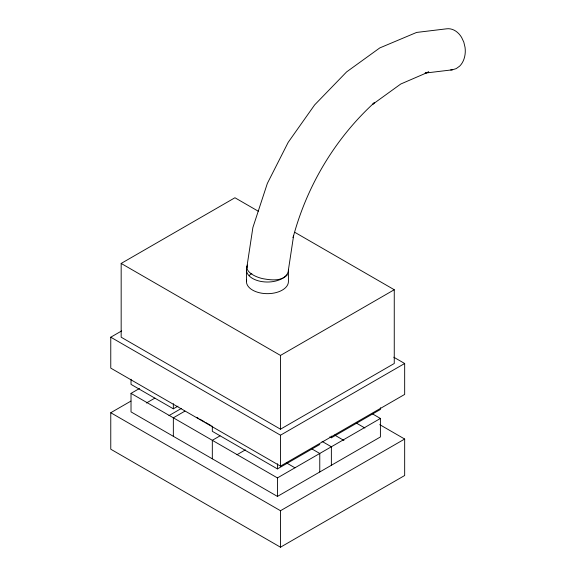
<?xml version="1.0" encoding="UTF-8"?>
<svg xmlns="http://www.w3.org/2000/svg" width="576" height="576" viewBox="0 0 576 576"><rect width="100%" height="100%" fill="white"/><g stroke="black" fill="none" stroke-linecap="round" stroke-linejoin="round"><path stroke-width="0.86" d="M287.438 274.788C281.275 281.599 270.598 280.087 262.462 278.604A21.305 9.763 8.6 0 1 247.622 270.036L246.823 267.451L252.886 227.52L267.35 183.42L288.194 142.337L314.633 104.918L346.608 71.899L379.778 47.923L416.592 32.436L446.746 28.8A21.305 15.962 83.1 0 1 461.578 37.368L463.802 42.12L465.048 47.362A20.297 15.206 83.1 0 1 459.691 66.103L456.221 68.616L452.297 69.826L425.11 73.102L428.76 71.928L400.759 84.017L372.751 104.263L374.357 102.665C334.958 138.708 306.792 186.07 293.076 237.614L293.609 235.67L288.418 269.914L288.418 281.549A20.981 12.11 0 0 1 266.062 293.638A20.981 12.11 0 0 1 246.636 279.972M246.823 267.451L247.428 265.039M294.782 232.301L394.258 289.735L394.258 363.499L280.49 429.185L121.169 337.205L121.169 263.441L234.936 197.755L258.257 211.212M393.768 357.206L404.669 363.499L404.669 394.423L280.49 466.114L110.765 368.122L110.765 337.205L121.63 330.934M372.658 413.978L380.405 418.457L380.405 436.968L277.438 496.418L131.018 411.883L131.018 393.372L139.486 388.483M379.75 424.649L404.669 439.034L404.669 475.51L280.49 547.2L110.765 449.208L110.765 412.733L130.939 401.083M146.412 402.998L154.872 398.11M131.018 379.246L131.018 384.379L173.347 408.816L177.962 406.152M168.97 415.606L181.39 408.434M121.169 263.441L280.49 355.421L394.258 289.735M184.889 411.142L173.347 417.809L173.347 436.32M220.01 435.866L212.321 440.309L212.321 458.82M236.945 454.745L245.412 449.856M110.765 337.205L280.49 435.197L404.669 363.499M212.321 426.182L212.321 431.316L277.438 468.914L319.766 444.478M329.818 436.889L331.366 437.782L380.405 409.464L380.405 407.758M131.018 393.372L277.438 477.907L380.405 418.457M110.765 412.733L280.49 510.725L404.669 439.034M356.371 423.094L364.903 428.018M334.598 435.053L343.937 440.446M322.063 441.403L331.366 446.774L331.366 465.286M312.012 448.992L319.766 453.47L319.766 471.982M286.43 462.881L294.955 467.806M196.654 417.29L198.18 418.169M199.699 419.047L204.264 421.682M205.79 422.561L211.118 425.635M331.366 436.068L331.366 437.782M280.49 355.421L280.49 429.185M280.49 435.197L280.49 466.114M280.49 510.725L280.49 547.2M277.438 463.781L277.438 468.914M277.438 477.907L277.438 496.418M246.456 269.914L246.456 281.549M173.347 403.682L173.347 408.816M452.297 69.818A21.305 15.962 83.1 0 1 450.655 69.912M288.418 269.914A20.981 12.11 0 0 1 264.694 281.923A20.981 12.11 0 0 1 247.169 266.774M249.264 275.494A20.981 12.11 0 0 1 251.849 273.442"/></g></svg>
